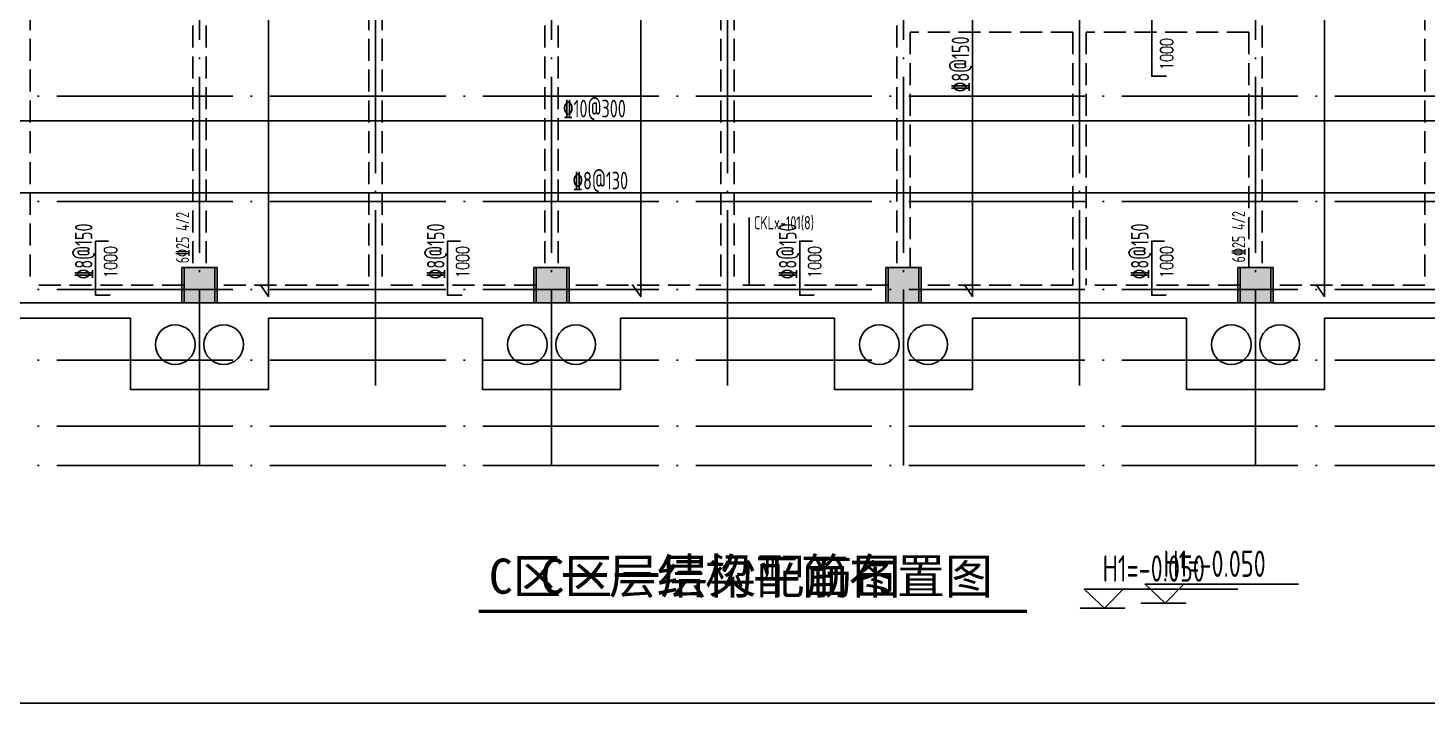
# Model space of a CAD drawing. Header units: millimetres. Extents: x 2998490 to 15040601, y 444546 to 7822218.
# Drawn here: x 14637369 to 14669164, y 7696014 to 7711356 of the extents above; entities that cross this region are included whole.
import ezdxf

# ---------------------------------------------------------------- set-up
doc = ezdxf.new("R2010")
doc.units = ezdxf.units.MM
doc.header["$LTSCALE"] = 2000
doc.linetypes.add('DASH', pattern=[0.35, 0.25, -0.1])
doc.linetypes.add('DOTE', pattern=[2.42, 2, -0.2, 0.02, -0.2])
for name, color, linetype in [('3-AXIS', 3, 'Continuous'), ('3-ban', 84, 'Continuous'), ('3-ban-rein', 1, 'Continuous'), ('3-ban-TEXT', 7, 'Continuous'), ('3-column-DOWN', 232, 'Continuous'), ('3-COLUMN-UP', 2, 'Continuous'), ('3-dote', 43, 'DOTE'), ('3-HATCH', 8, 'Continuous'), ('3-liang-rein-Y', 130, 'Continuous'), ('3-liang-R截面-X', 50, 'Continuous'), ('3-liang-s-1', 44, 'Continuous'), ('3-liang-xu', 120, 'DASH'), ('3-装饰线脚', 7, 'Continuous'), ('图框', 7, 'Continuous')]:
    doc.layers.add(name, color=color, linetype=linetype)
doc.styles.add('TJ1', font='tj-romans1.shx', dxfattribs={"width": 0.8, "bigfont": 'tj-hztxt1.shx'})
doc.styles.add('TSSD_Rein', font='Tssdeng.shx', dxfattribs={"width": 0.7, "bigfont": 'hztxt.shx'})
doc.styles.add('黑体', font='SIMHEI.TTF')

msp = doc.modelspace()

# ---------------------------------------------------------------- hatches: boundary and pattern name
at = {"layer": '3-HATCH'}
for points in [[(14641616.8, 7705908.7), (14640916.8, 7705908.7), (14640916.8, 7705108.7), (14641616.8, 7705108.7)], [(14649616.8, 7705908.7), (14648916.8, 7705908.7), (14648916.8, 7705108.7), (14649616.8, 7705108.7)], [(14657616.8, 7705908.7), (14656916.8, 7705908.7), (14656916.8, 7705108.7), (14657616.8, 7705108.7)], [(14665616.8, 7705908.7), (14664916.8, 7705908.7), (14664916.8, 7705108.7), (14665616.8, 7705108.7)]]:
    msp.add_hatch(color=256, dxfattribs=at).paths.add_polyline_path(points)

# ---------------------------------------------------------------- linework, layer by layer
at = {"layer": '3-AXIS', "color": 15, "linetype": 'DOTE'}
for p, q in [((14641266.8, 7701408.7), (14641266.8, 7731923.2)), ((14649266.8, 7701408.7), (14649266.8, 7731923.2)), ((14657266.8, 7701408.7), (14657266.8, 7731923.2)), ((14665266.8, 7701408.7), (14665266.8, 7731923.2)), ((14695266.8, 7709808.7), (14614408.5, 7709808.7)), ((14695266.8, 7707408.7), (14614408.5, 7707408.7)), ((14695266.8, 7705408.7), (14614408.5, 7705408.7)), ((14695266.8, 7703808.7), (14614408.5, 7703808.7)), ((14695266.8, 7702308.7), (14614408.5, 7702308.7)), ((14695266.8, 7701408.7), (14614408.5, 7701408.7))]:
    msp.add_line(p, q, dxfattribs=at)
at = {"layer": '3-ban'}
msp.add_lwpolyline([(14666245.6, 7698712.7), (14662758.6, 7698712.7), (14663214.3, 7698281.4), (14662669.3, 7698281.4), (14663678.1, 7698281.4), (14663214.3, 7698281.4), (14663638.3, 7698712.7)], dxfattribs=at)
at = {"layer": '3-ban', "const_width": 70}
msp.add_lwpolyline([(14647612.7, 7698096.9), (14660075.7, 7698096.9)], dxfattribs=at)
at = {"layer": '3-ban-rein'}
for points in [[(14642643.5, 7705524.8), (14642837, 7705251.1), (14642837, 7715599), (14642633.9, 7715369.6)], [(14651101.3, 7705524.8), (14651294.8, 7705251.1), (14651294.8, 7715599), (14651091.7, 7715369.6)], [(14658643.5, 7705524.8), (14658837, 7705251.1), (14658837, 7715599), (14658633.9, 7715369.6)], [(14666643.5, 7705524.8), (14666837, 7705251.1), (14666837, 7715599), (14666633.9, 7715369.6)], [(14663245.3, 7710258.7), (14662907.3, 7710258.7), (14662907.3, 7712437.4), (14663253.3, 7712437.4)], [(14682480.6, 7708909.1), (14682480.6, 7709247), (14618819.5, 7709247), (14618819.5, 7708901)], [(14681204.9, 7707803.5), (14681478.5, 7707610.1), (14618817.4, 7707610.1), (14619046.8, 7707813.1)], [(14639199.4, 7706508.7), (14638907.3, 7706508.7), (14638907.3, 7705282.7), (14639236.6, 7705282.7)], [(14647199.4, 7706508.7), (14646907.3, 7706508.7), (14646907.3, 7705282.7), (14647236.6, 7705282.7)], [(14655199.4, 7706508.7), (14654907.3, 7706508.7), (14654907.3, 7705282.7), (14655236.6, 7705282.7)], [(14663199.4, 7706508.7), (14662907.3, 7706508.7), (14662907.3, 7705282.7), (14663236.6, 7705282.7)]]:
    msp.add_lwpolyline(points, dxfattribs=at)
at = {"layer": '3-column-DOWN'}
for points in [[(14641666.8, 7705108.7), (14640866.8, 7705108.7), (14640866.8, 7705908.7), (14641666.8, 7705908.7)], [(14649666.8, 7705108.7), (14648866.8, 7705108.7), (14648866.8, 7705908.7), (14649666.8, 7705908.7)], [(14657666.8, 7705108.7), (14656866.8, 7705108.7), (14656866.8, 7705908.7), (14657666.8, 7705908.7)], [(14665666.8, 7705108.7), (14664866.8, 7705108.7), (14664866.8, 7705908.7), (14665666.8, 7705908.7)]]:
    msp.add_lwpolyline(points, close=True, dxfattribs=at)
at = {"layer": '3-COLUMN-UP'}
for points in [[(14641616.8, 7705908.7), (14640916.8, 7705908.7), (14640916.8, 7705108.7), (14641616.8, 7705108.7)], [(14649616.8, 7705908.7), (14648916.8, 7705908.7), (14648916.8, 7705108.7), (14649616.8, 7705108.7)], [(14657616.8, 7705908.7), (14656916.8, 7705908.7), (14656916.8, 7705108.7), (14657616.8, 7705108.7)], [(14665616.8, 7705908.7), (14664916.8, 7705908.7), (14664916.8, 7705108.7), (14665616.8, 7705108.7)]]:
    msp.add_lwpolyline(points, close=True, dxfattribs=at)
at = {"layer": '3-dote'}
for p, q in [((14645266.8, 7731413.9), (14645266.8, 7703232.3)), ((14653266.8, 7731413.9), (14653266.8, 7703232.3)), ((14661266.8, 7731413.9), (14661266.8, 7703232.3))]:
    msp.add_line(p, q, dxfattribs=at)
at = {"layer": '3-liang-R截面-X'}
msp.add_line((14653760.1, 7707047.1), (14653760.1, 7705508.7), dxfattribs=at)
msp.add_lwpolyline([(14664863.1, 7698603.1), (14661376.1, 7698603.1), (14661831.8, 7698171.8), (14661286.8, 7698171.8), (14662295.6, 7698171.8), (14661831.8, 7698171.8), (14662255.7, 7698603.1)], dxfattribs=at)
at = {"layer": '3-liang-R截面-X', "const_width": 70}
msp.add_lwpolyline([(14648631.3, 7698096.9), (14657959.1, 7698096.9)], dxfattribs=at)
at = {"layer": '3-liang-s-1'}
msp.add_lwpolyline([(14695477.1, 7709573), (14692341.3, 7712708.7), (14691566.8, 7712708.7), (14691566.8, 7727708.7), (14681566.8, 7727708.7), (14681566.8, 7729708.7), (14618716.8, 7729708.7), (14618716.8, 7705108.7), (14681566.8, 7705108.7), (14681566.8, 7707108.7), (14685027.1, 7707108.7), (14685027.1, 7705244.4), (14688087.8, 7702183.7), (14692416.3, 7702183.7), (14695477.1, 7705244.4), (14695477.1, 7709573)], dxfattribs=at)
at = {"layer": '3-liang-xu'}
for p, q in [((14637416.8, 7715308.7), (14637416.8, 7705508.7)), ((14645116.8, 7715308.7), (14645116.8, 7705508.7)), ((14645416.8, 7715308.7), (14645416.8, 7705508.7)), ((14653116.8, 7715308.7), (14653116.8, 7705508.7)), ((14653416.8, 7715308.7), (14653416.8, 7705508.7)), ((14669116.8, 7715308.7), (14669116.8, 7705508.7)), ((14641116.8, 7714908.7), (14641116.8, 7705908.7)), ((14641416.8, 7714908.7), (14641416.8, 7705908.7)), ((14649116.8, 7714908.7), (14649116.8, 7705908.7)), ((14649416.8, 7714908.7), (14649416.8, 7705908.7)), ((14657116.8, 7714908.7), (14657116.8, 7705908.7)), ((14665416.8, 7714908.7), (14665416.8, 7705908.7)), ((14661116.8, 7711258.7), (14657416.8, 7711258.7)), ((14657416.8, 7711258.7), (14657416.8, 7705908.7)), ((14661116.8, 7711258.7), (14661116.8, 7705508.7)), ((14665116.8, 7711258.7), (14661416.8, 7711258.7)), ((14661416.8, 7711258.7), (14661416.8, 7705508.7)), ((14665116.8, 7711258.7), (14665116.8, 7705908.7)), ((14640916.8, 7705508.7), (14637416.8, 7705508.7)), ((14645116.8, 7705508.7), (14641616.8, 7705508.7)), ((14648916.8, 7705508.7), (14645416.8, 7705508.7)), ((14653116.8, 7705508.7), (14649616.8, 7705508.7)), ((14656916.8, 7705508.7), (14653416.8, 7705508.7)), ((14661116.8, 7705508.7), (14657616.8, 7705508.7)), ((14664916.8, 7705508.7), (14661416.8, 7705508.7)), ((14669116.8, 7705508.7), (14665616.8, 7705508.7)), ((14640916.8, 7705108.7), (14633616.8, 7705108.7)), ((14648916.8, 7705108.7), (14641616.8, 7705108.7)), ((14656916.8, 7705108.7), (14649616.8, 7705108.7)), ((14664916.8, 7705108.7), (14657616.8, 7705108.7)), ((14672916.8, 7705108.7), (14665616.8, 7705108.7))]:
    msp.add_line(p, q, dxfattribs=at)
at = {"layer": '3-装饰线脚'}
msp.add_lwpolyline([(14634836.8, 7704758.7), (14639696.8, 7704758.7), (14639696.8, 7703138.7), (14642836.8, 7703138.7), (14642836.8, 7704758.7), (14647696.8, 7704758.7), (14647696.8, 7703138.7), (14650836.8, 7703138.7), (14650836.8, 7704758.7), (14655696.8, 7704758.7), (14655696.8, 7703138.7), (14658835.4, 7703138.7), (14658836.8, 7704758.7), (14663696.8, 7704758.7), (14663698.2, 7703138.7), (14666835.4, 7703138.7), (14666836.8, 7704758.7), (14671696.8, 7704758.7)], dxfattribs=at)
for centre in [(14640716.8, 7704158.7), (14641816.8, 7704158.7), (14648716.8, 7704158.7), (14649816.8, 7704158.7), (14656716.8, 7704158.7), (14657816.8, 7704158.7), (14664716.8, 7704158.7), (14665816.8, 7704158.7)]:
    msp.add_circle(centre, 450, dxfattribs=at)
at = {"layer": '图框'}
msp.add_line((14604649.6, 7696013.6), (14712049.6, 7696013.6), dxfattribs=at)

# ---------------------------------------------------------------- texts
at = {"layer": '3-ban', "style": 'TSSD_Rein', "width": 0.7}
for s, rotation, p in [('%%1328@150', 89.99419, (14658759.9, 7709894.6, -5065)), ('%%13210@300', 0.00581, (14649528.8, 7709324, -5065)), ('%%1328@130', 0.00581, (14649744.2, 7707687, -5065)), ('%%1328@150', 90.00581, (14638835.1, 7705644.7, -5065)), ('%%1328@150', 90.00581, (14646835.1, 7705644.7, -5065)), ('%%1328@150', 90.00581, (14654835.1, 7705644.7, -5065)), ('%%1328@150', 90.00581, (14662835.1, 7705644.7, -5065))]:
    msp.add_text(s, height=400, rotation=rotation, dxfattribs=at).set_placement(p)
at = {"layer": '3-ban', "style": '黑体'}
msp.add_text('C区一层结构平面布置图', height=800, dxfattribs=at).set_placement((14647844, 7698496.9))
at = {"layer": '3-ban', "style": 'TSSD_Rein', "width": 0.7}
msp.add_text('H1=-0.050', height=600, dxfattribs=at).set_placement((14663173.8, 7698879.9))
at = {"layer": '3-ban-TEXT', "style": 'TJ1', "width": 0.7}
for p in [(14663397.2, 7710405.6), (14639397.2, 7705678.6), (14647397.2, 7705678.6), (14655397.2, 7705678.6), (14663397.2, 7705678.6)]:
    msp.add_text('1000', height=300, rotation=90, dxfattribs=at).set_placement(p)
at = {"layer": '3-liang-rein-Y', "style": 'TSSD_Rein', "width": 0.7}
for p in [(14641031.4, 7706008.7), (14665031.4, 7706027.5)]:
    msp.add_text('6%%13225 4/2', height=300, rotation=90, dxfattribs=at).set_placement(p)
at = {"layer": '3-liang-R截面-X', "style": 'TSSD_Rein', "width": 0.7}
for s, height, p in [('CKLx-101(8)', 300, (14653868.1, 7706779.4)), ('H1=-0.050', 600, (14661791.3, 7698770.3))]:
    msp.add_text(s, height=height, dxfattribs=at).set_placement(p)
at = {"layer": '3-liang-R截面-X', "style": '黑体'}
msp.add_text('C区一层梁配筋图', height=800, dxfattribs=at).set_placement((14649015.7, 7698496.9))

doc.saveas('drawing.dxf')
